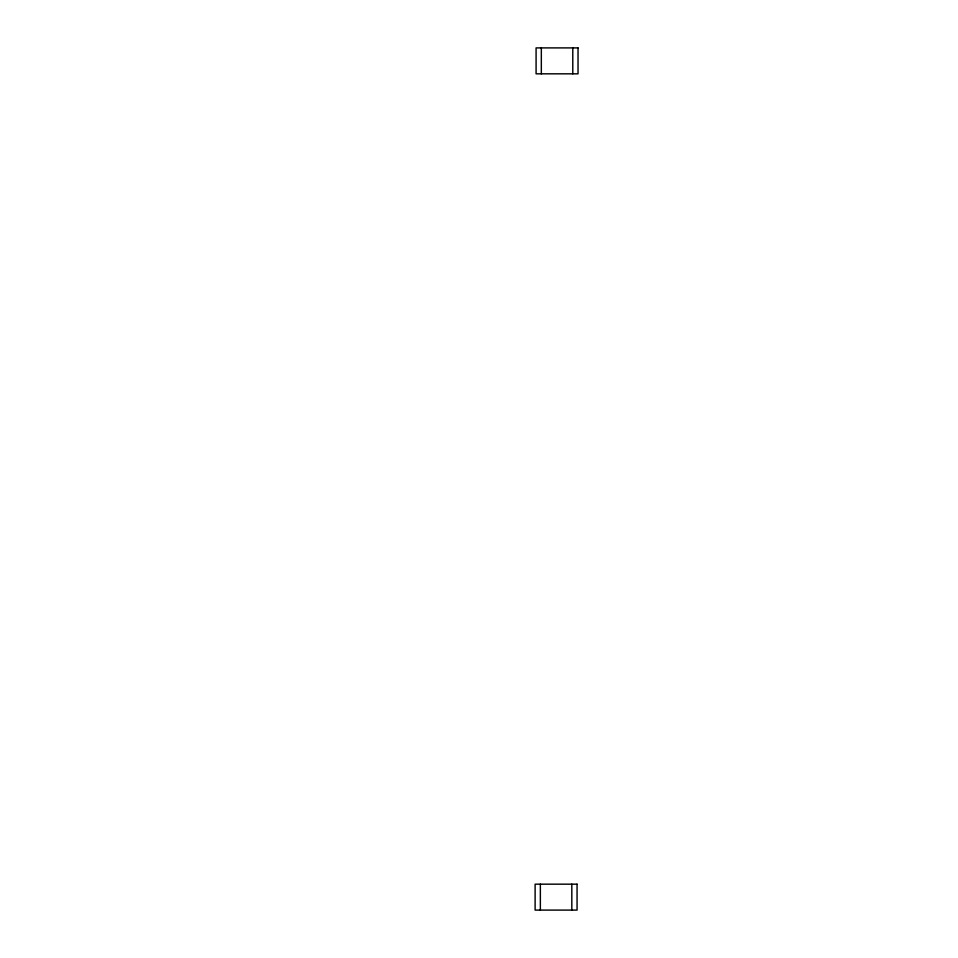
<?xml version="1.0" encoding="UTF-8"?>
<svg xmlns="http://www.w3.org/2000/svg" width="958" height="958" viewBox="0 0 958 958"><rect width="100%" height="100%" fill="white"/><g stroke="black" fill="none" stroke-linecap="round" stroke-linejoin="round"><path stroke-width="1.44" d="M572.788 47.9L572.788 73.826M571.818 884.174L571.818 910.1M541.33 47.9L541.33 73.826M540.36 884.174L540.36 910.1M578.033 47.9L536.085 47.9L536.085 73.826L578.033 73.826L578.033 47.9M577.063 884.174L535.115 884.174L535.115 910.1L577.063 910.1L577.063 884.174"/></g></svg>
